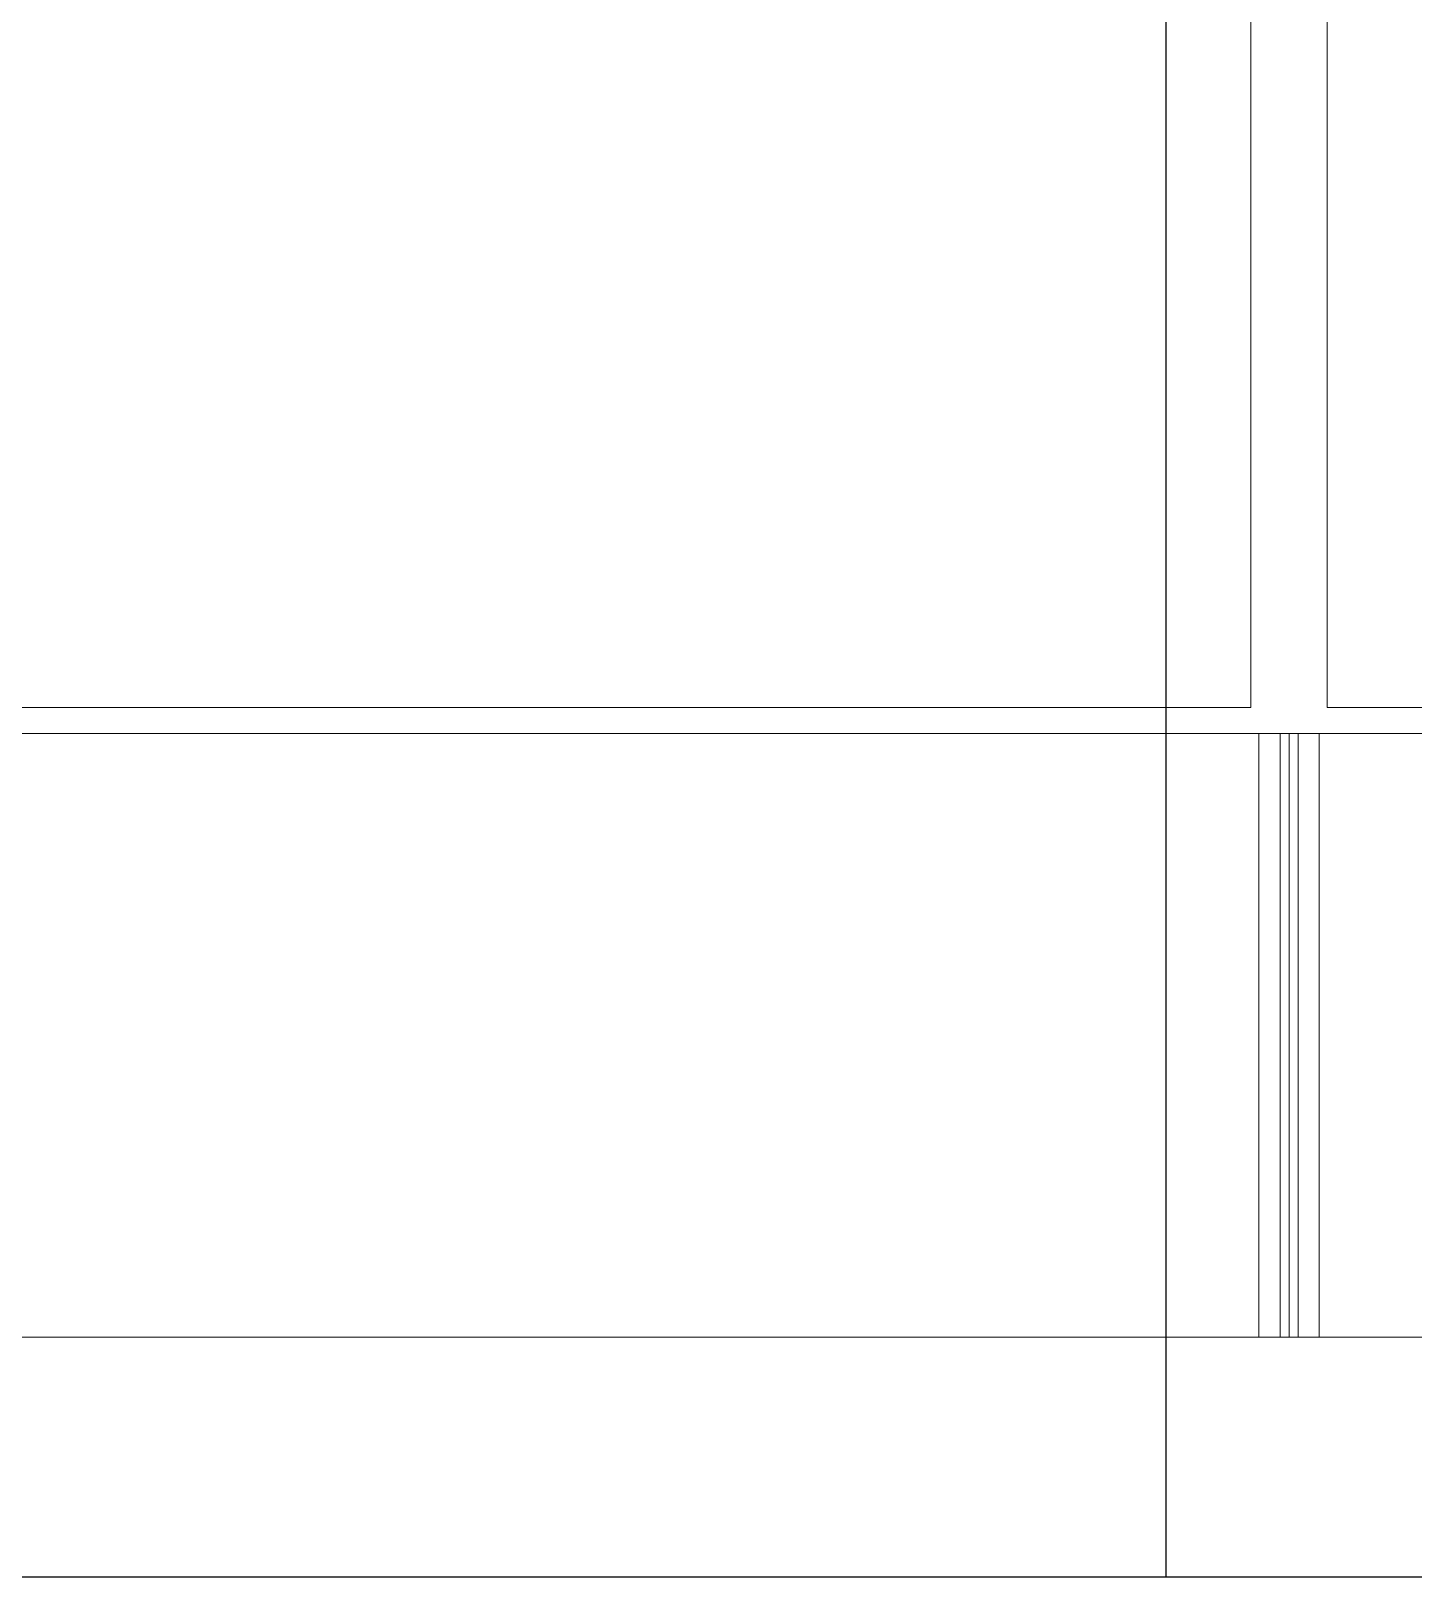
# Model space of a CAD drawing. Extents: x -178977 to 231842, y -29287 to 19916.
# Drawn here: x 4779 to 5231, y 6587 to 7093 of the extents above; entities that cross this region are included whole.
import ezdxf

# ---------------------------------------------------------------- set-up
doc = ezdxf.new("R2010")
doc.units = 0
doc.header["$LTSCALE"] = 0.25
doc.linetypes.add('DASHDOT', pattern=[25.4, 12.7, -6.35, 0, -6.35])
doc.layers.add('01-First Floor-FUR$0$FALSE CEILING', color=251, linetype='Continuous')
doc.layers.add('01-First Floor-FUR$0$TME-NON MEDICAL FURNITURE', color=242, linetype='Continuous')
for name, color, linetype, lineweight in [('01-First Floor-FUR$0$LOADING', 253, 'Continuous', 5), ('01-First Floor-FUR$0$Walls', 251, 'Continuous', 5), ('E-LITE-CLNG-CNDT', 6, 'DASHDOT', 35)]:
    doc.layers.add(name, color=color, linetype=linetype, lineweight=lineweight)

# ---------------------------------------------------------------- blocks, each defined once
blk = doc.blocks.new('01-First Floor-FUR$0$GF21008-P')
at = {"layer": '01-First Floor-FUR$0$LOADING'}
for p, q in [((-0.77088, 0), (0.79062, 0)), ((0, -0.1974), (0, 0)), ((0.00691, -0.1974), (0.00691, 0)), ((0.00987, -0.1974), (0.00987, 0)), ((0.01283, -0.1974), (0.01283, 0)), ((0.01974, -0.1974), (0.01974, 0)), ((-0.7767, -0.1974), (0.79645, -0.1974)), ((-0.61909, -0.20585), (-0.00261, -0.20585)), ((-0.00261, -0.20585), (-0.00261, -0.73852)), ((0.02235, -0.20585), (0.02235, -0.73852)), ((0.02235, -0.20585), (0.63897, -0.20585))]:
    blk.add_line(p, q, dxfattribs=at)
blk = doc.blocks.new('01-First Floor-FUR')
at = {"layer": '01-First Floor-FUR$0$FALSE CEILING', "linetype": 'Continuous'}
blk.add_line((5150.4, 6586.89), (5150.4, 8609.15), dxfattribs=at)
at = {"layer": '01-First Floor-FUR$0$FALSE CEILING'}
blk.add_lwpolyline([(3350.4, 8609.15), (8296.44, 8609.15), (8296.44, 6586.89), (3350.4, 6586.89)], close=True, dxfattribs=at)
at = {"layer": '01-First Floor-FUR$0$Walls'}
blk.add_line((3350.4, 6586.89), (7216.44, 6586.89), dxfattribs=at)
at = {"layer": '01-First Floor-FUR$0$TME-NON MEDICAL FURNITURE', "xscale": 1000, "yscale": 1000, "zscale": 1000, "rotation": 179.9999999998383}
blk.add_blockref('01-First Floor-FUR$0$GF21008-P', (5200.45, 6665.39, -0.1), dxfattribs=at)

msp = doc.modelspace()

# ---------------------------------------------------------------- block references
at = {"layer": 'E-LITE-CLNG-CNDT'}
msp.add_blockref('01-First Floor-FUR', (0, 0), dxfattribs=at)

doc.saveas('drawing.dxf')
